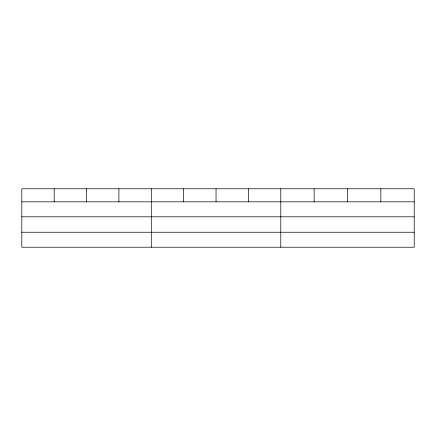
<?xml version="1.0" encoding="UTF-8"?>
<svg xmlns="http://www.w3.org/2000/svg" width="436" height="436" viewBox="0 0 436 436"><rect width="100%" height="100%" fill="white"/><g stroke="black" fill="none" stroke-linecap="round" stroke-linejoin="round"><path stroke-width="0.65" d="M414.2 216.812L414.2 188.777L21.8 188.777L21.8 247.223L414.2 247.223L414.2 216.812L21.8 216.812M21.8 201.835L414.2 201.835M21.8 232.241L414.2 232.241M380.846 188.777L380.846 201.835M347.492 188.777L347.492 201.835M314.138 188.777L314.138 201.835M280.784 188.777L280.784 247.223M248.411 188.777L248.411 201.835M216.038 188.777L216.038 201.835M183.665 188.777L183.665 201.835M151.292 188.777L151.292 247.223M118.919 188.777L118.919 201.835M86.546 188.777L86.546 201.835M54.173 188.777L54.173 201.835"/></g></svg>
